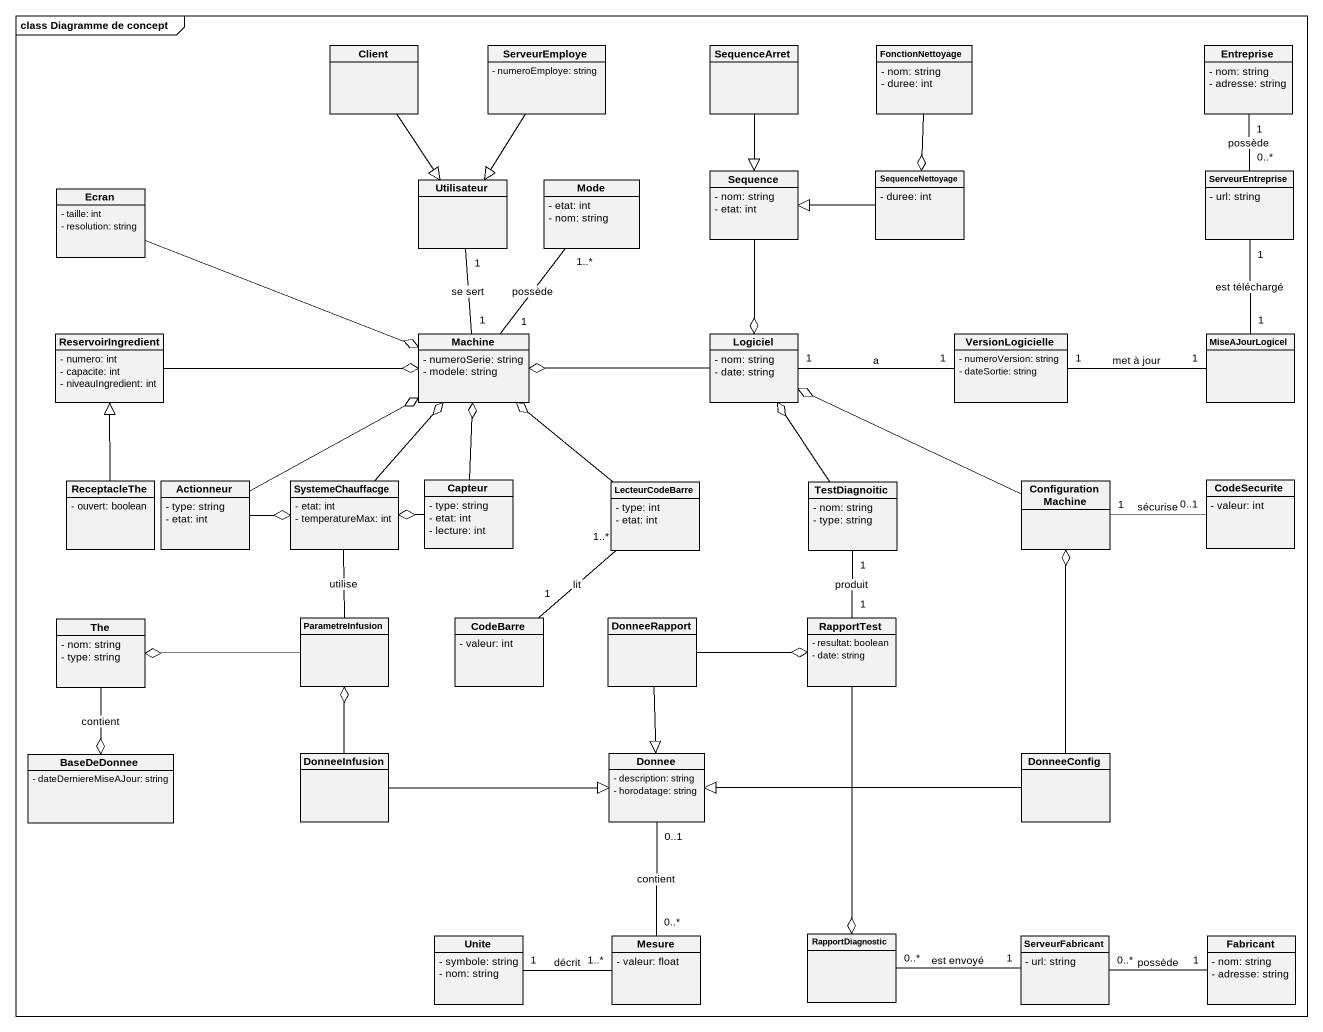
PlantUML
@startuml
mainframe class Diagramme de concept
hide circle
hide empty members
skinparam classAttributeIconSize 0
class Client
class ServeurEmploye {
  - numeroEmploye: string
}
class SequenceArret
class FonctionNettoyage {
  - nom: string
  - duree: int
}
class Entreprise {
  - nom: string
  - adresse: string
}
class Utilisateur
class Mode {
  - etat: int
  - nom: string
}
class Sequence {
  - nom: string
  - etat: int
}
class SequenceNettoyage {
  - duree: int
}
class ServeurEntreprise {
  - url: string
}
class Ecran {
  - taille: int
  - resolution: string
}
class ReservoirIngredient {
  - numero: int
  - capacite: int
  - niveauIngredient: int
}
class Machine {
  - numeroSerie: string
  - modele: string
}
class Logiciel {
  - nom: string
  - date: string
}
class VersionLogicielle {
  - numeroVersion: string
  - dateSortie: string
}
class MiseAJourLogicel
class ReceptacleThe {
  - ouvert: boolean
}
class Actionneur {
  - type: string
  - etat: int
}
class SystemeChauffacge {
  - etat: int
  - temperatureMax: int
}
class Capteur {
  - type: string
  - etat: int
  - lecture: int
}
class LecteurCodeBarre {
  - type: int
  - etat: int
}
class TestDiagnoitic {
  - nom: string
  - type: string
}
class ConfigurationMachine
class CodeSecurite {
  - valeur: int
}
class The {
  - nom: string
  - type: string
}
class ParametreInfusion
class CodeBarre {
  - valeur: int
}
class DonneeRapport
class RapportTest {
  - resultat: boolean
  - date: string
}
class BaseDeDonnee {
  - dateDerniereMiseAJour: string
}
class DonneeInfusion
class Donnee {
  - description: string
  - horodatage: string
}
class DonneeConfig
class RapportDiagnostic
class Unite {
  - symbole: string
  - nom: string
}
class Mesure {
  - valeur: float
}
class ServeurFabricant {
  - url: string
}
class Fabricant {
  - nom: string
  - adresse: string
}
Client --|> Utilisateur
ServeurEmploye --|> Utilisateur
SequenceArret --|> Sequence
FonctionNettoyage --o SequenceNettoyage
Entreprise "1" -- "0..*" ServeurEntreprise : possède
Utilisateur "1" -- "1" Machine : se sert
Sequence --o Logiciel
SequenceNettoyage -left-|> Sequence
ServeurEntreprise "1" -- "1" MiseAJourLogicel : est téléchargé
Ecran -right-o Machine
ReservoirIngredient -right-o Machine
Machine "1" -up- "1..*" Mode : possède
Logiciel -left-o Machine
Logiciel "1" -right- "1" VersionLogicielle : a
VersionLogicielle "1" -right- "1" MiseAJourLogicel : met à jour
ReceptacleThe -up-|> ReservoirIngredient
Actionneur -right-o Machine
Actionneur -right-o SystemeChauffacge
SystemeChauffacge -up-o Machine
SystemeChauffacge -- ParametreInfusion : utilise
Capteur -up-o Machine
Capteur -left-o SystemeChauffacge
LecteurCodeBarre -up-o Machine
LecteurCodeBarre "1..*" -- "1" CodeBarre : lit
TestDiagnoitic -up-o Logiciel
TestDiagnoitic "1" -- "1" RapportTest : produit
ConfigurationMachine -left-o Logiciel
ConfigurationMachine "1" -right- "0..1" CodeSecurite : sécurise
The --o BaseDeDonnee : contient
ParametreInfusion -left-o The
DonneeRapport -right-o RapportTest
DonneeRapport --|> Donnee
RapportTest --o RapportDiagnostic
DonneeInfusion -up-o ParametreInfusion
DonneeInfusion -right-|> Donnee
Donnee "0..1" -- "0..*" Mesure : contient
DonneeConfig -up-o ConfigurationMachine
DonneeConfig -left-|> Donnee
Unite "1" -right- "1..*" Mesure : décrit
ServeurFabricant "1" -left- "0..*" RapportDiagnostic : est envoyé
Fabricant "1" -left- "0..*" ServeurFabricant : possède
@enduml
